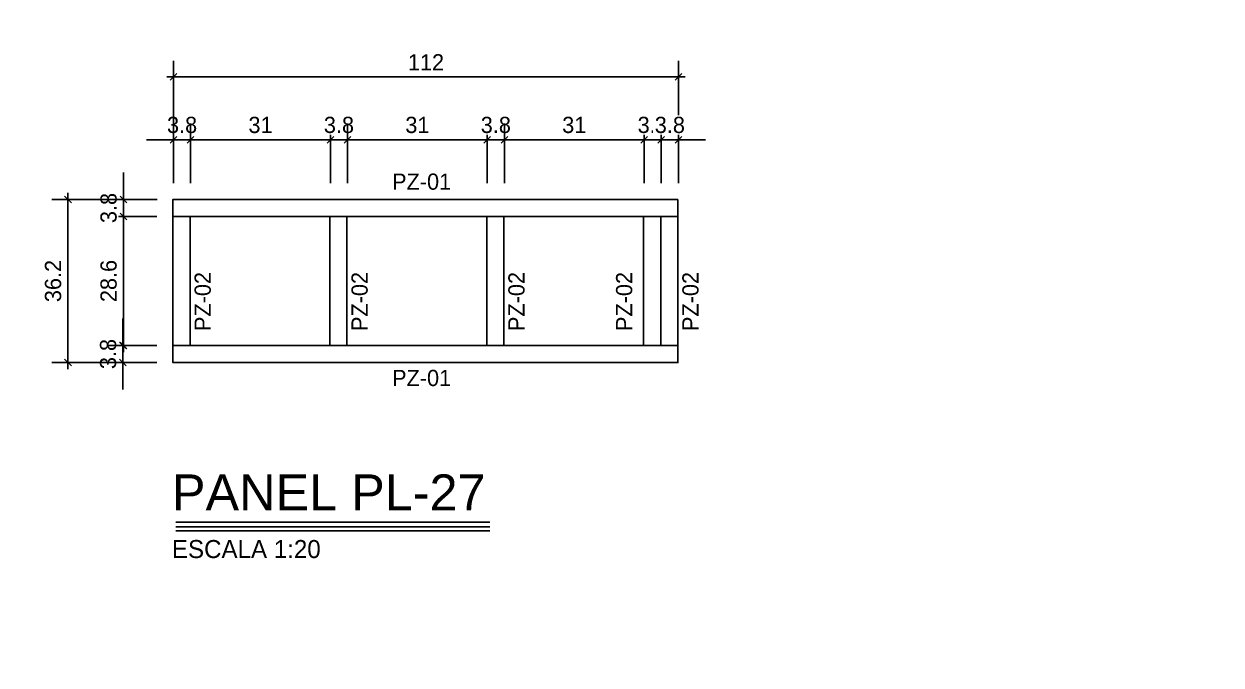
# Model space of a CAD drawing. Header units: millimetres. Extents: x 19458 to 19711, y 4351 to 4752.
# Drawn here: x 19503.885 to 19506.54, y 4520.102 to 4521.525 of the extents above; entities that cross this region are included whole.
import ezdxf
from ezdxf.enums import TextEntityAlignment as Align

# ---------------------------------------------------------------- set-up
doc = ezdxf.new("R2010")
doc.units = ezdxf.units.MM
for name, color, linetype in [('0 @ 0.2', 7, 'Continuous'), ('cotas', 1, 'Continuous'), ('cotas @ 400', 1, 'Continuous'), ('cotas @ 500', 1, 'Continuous'), ('PANELES PARED', 2, 'Continuous'), ('TEXTO @ 0.2', 2, 'Continuous'), ('TEXTOS TITULOS @ 0.2', 3, 'Continuous')]:
    doc.layers.add(name, color=color, linetype=linetype)
doc.styles.add('century gothic', font='GOTHIC.TTF')
doc.styles.add('COTAS SMC', font='GOTHIC.TTF')
doc.styles.add('NOTAS', font='GOTHIC.TTF')
doc.styles.add('SMCtitulos', font='sanss___.ttf')
doc.dimstyles.new('ANOTATIVE 100 SMCONSTRUCCIONES', dxfattribs={"dimscale": 0, "dimtxt": 0.18, "dimasz": 0.15, "dimexe": 0.18, "dimexo": 0.09, "dimgap": 0.1, "dimtad": 1, "dimzin": 0, "dimdsep": 46, "dimtxsty": 'century gothic', "dimblk1": 'FLECHA1', "dimblk2": 'FLECHA1', "dimsah": 1, "dimcen": 0.18, "dimdle": 0.075, "dimclrd": 1, "dimclre": 1, "dimclrt": 2, "dimaunit": 1, "dimadec": 0, "dimazin": 0, "dimtfac": 0.75, "dimtix": 1, "dimtmove": 2, "dimatfit": 3, "dimfxl": 0.09, "dimtvp": 1.5, "dimtfill": 1, "dimtolj": 1, "dimtzin": 0, "dimarcsym": 0})
doc.dimstyles.new('ANOTATIVE CM SMCONSTRUCCIONES', dxfattribs={"dimscale": 0, "dimtxt": 0.18, "dimasz": 0.15, "dimexe": 0.18, "dimexo": 0.18, "dimgap": 0.07, "dimtad": 1, "dimdec": 1, "dimlfac": 100, "dimdsep": 46, "dimtxsty": 'century gothic', "dimblk1": 'FLECHA1', "dimblk2": 'FLECHA1', "dimsah": 1, "dimcen": 0.18, "dimdle": 0.075, "dimclrd": 1, "dimclre": 1, "dimclrt": 2, "dimaunit": 1, "dimadec": 0, "dimazin": 2, "dimtfac": 0.75, "dimtdec": 1, "dimtix": 1, "dimtmove": 2, "dimatfit": 3, "dimfxl": 0.09, "dimtvp": 1.5, "dimtfill": 1, "dimtolj": 1, "dimtzin": 0, "dimarcsym": 0})
doc.dimstyles.new('PIES SMCONSTRUCCIONES', dxfattribs={"dimscale": 0, "dimtxt": 0.18, "dimasz": 0.2, "dimexe": 0.18, "dimexo": 0, "dimgap": 0.1, "dimtad": 1, "dimdec": 0, "dimlfac": 39.370079, "dimzin": 0, "dimdsep": 46, "dimlunit": 4, "dimtxsty": 'COTAS SMC', "dimblk1": 'FLECHA1', "dimblk2": 'FLECHA1', "dimsah": 1, "dimcen": 0.2, "dimdle": 0.075, "dimclrd": 1, "dimclre": 1, "dimclrt": 2, "dimaunit": 1, "dimadec": 0, "dimazin": 0, "dimtfac": 0.75, "dimtdec": 0, "dimtix": 1, "dimtmove": 2, "dimatfit": 3, "dimfxl": 0.09, "dimtvp": 1.5, "dimtfill": 1, "dimtolj": 1, "dimtzin": 0, "dimarcsym": 0})

# ---------------------------------------------------------------- blocks, each defined once
blk = doc.blocks.new('FLECHA1')
at = {"color": 4}
blk.add_line((-0.246176, -0.248081), (0.248081, 0.25), dxfattribs=at)
at = {"color": 1}
blk.add_line((-1, 0), (0.496162, 0), dxfattribs=at)
blk = doc.blocks.new('*D574')
at = {"layer": 'cotas', "color": 1, "lineweight": -2, "transparency": 16777216}
for p, q in [((19614.326, 4625.8448), (19614.326, 4700.8448)), ((19570.9836, 4550.8448), (19524.326, 4550.8448)), ((19614.326, 4548.4298), (19614.326, 4550.8448)), ((19570.5339, 4548.4298), (19524.326, 4548.4298)), ((19614.326, 4473.4298), (19614.326, 4398.4298))]:
    blk.add_line(p, q, dxfattribs=at)
at = {"layer": 'Defpoints', "color": 0, "transparency": 16777216}
for p in [(19614.326, 4550.8448), (19615.9836, 4550.8448), (19615.5339, 4548.4298)]:
    blk.add_point(p, dxfattribs=at)
at = {"layer": 'cotas', "color": 1, "lineweight": -2, "transparency": 16777216, "xscale": 75, "yscale": 75, "zscale": 75}
for p, rotation in [((19614.326, 4550.8448), 270), ((19614.326, 4548.4298), 90)]:
    blk.add_blockref('FLECHA1', p, dxfattribs=dict(at, rotation=rotation))
at = {"layer": 'cotas', "color": 2, "transparency": 16777216, "insert": (19517.3376, 4549.6373), "char_height": 90, "attachment_point": 5, "rotation": 90, "style": 'century gothic', "bg_fill": 3, "box_fill_scale": 1.1, "bg_fill_color": 256, "bg_fill_true_color": 13158600, "bg_fill_transparency": 0}
blk.add_mtext('\\A1;2.42', dxfattribs=at)
blk = doc.blocks.new('*D626')
at = {"layer": 'cotas', "color": 1, "lineweight": -2, "transparency": 16777216}
for p, q in [((19614.326, 4610.8448), (19614.326, 4670.8448)), ((19579.9836, 4550.8448), (19542.326, 4550.8448)), ((19614.326, 4548.4298), (19614.326, 4550.8448)), ((19579.5339, 4548.4298), (19542.326, 4548.4298)), ((19614.326, 4488.4298), (19614.326, 4428.4298))]:
    blk.add_line(p, q, dxfattribs=at)
at = {"layer": 'Defpoints', "color": 0, "transparency": 16777216}
for p in [(19614.326, 4550.8448), (19615.9836, 4550.8448), (19615.5339, 4548.4298)]:
    blk.add_point(p, dxfattribs=at)
at = {"layer": 'cotas', "color": 1, "lineweight": -2, "transparency": 16777216, "xscale": 60, "yscale": 60, "zscale": 60}
for p, rotation in [((19614.326, 4550.8448), 270), ((19614.326, 4548.4298), 90)]:
    blk.add_blockref('FLECHA1', p, dxfattribs=dict(at, rotation=rotation))
at = {"layer": 'cotas', "color": 2, "transparency": 16777216, "insert": (19536.7353, 4549.6373), "char_height": 72, "attachment_point": 5, "rotation": 90, "style": 'century gothic', "bg_fill": 3, "box_fill_scale": 1.1, "bg_fill_color": 256, "bg_fill_true_color": 13158600, "bg_fill_transparency": 0}
blk.add_mtext('\\A1;2.42', dxfattribs=at)
blk = doc.blocks.new('*D629')
at = {"layer": 'cotas', "color": 1, "lineweight": -2, "transparency": 16777216}
for p, q in [((19620.0128, 4651.7533), (19620.0128, 4751.7533)), ((19620.4168, 4551.7533), (19530.0128, 4551.7533)), ((19620.0128, 4550.5333), (19620.0128, 4551.7533)), ((19620.4168, 4550.5333), (19530.0128, 4550.5333)), ((19620.0128, 4450.5333), (19620.0128, 4350.5333))]:
    blk.add_line(p, q, dxfattribs=at)
at = {"layer": 'Defpoints', "color": 0, "transparency": 16777216}
for p in [(19620.0128, 4551.7533), (19620.4168, 4551.7533), (19620.4168, 4550.5333)]:
    blk.add_point(p, dxfattribs=at)
at = {"layer": 'cotas', "color": 1, "lineweight": -2, "transparency": 16777216, "xscale": 100, "yscale": 100, "zscale": 100}
for p, rotation in [((19620.0128, 4551.7533), 270), ((19620.0128, 4550.5333), 90)]:
    blk.add_blockref('FLECHA1', p, dxfattribs=dict(at, rotation=rotation))
at = {"layer": 'cotas', "color": 2, "transparency": 16777216, "insert": (19523.8809, 4551.1433), "char_height": 90, "attachment_point": 5, "rotation": 90, "style": 'COTAS SMC', "bg_fill": 3, "box_fill_scale": 1.1, "bg_fill_color": 256, "bg_fill_true_color": 13158600, "bg_fill_transparency": 0}
blk.add_mtext("\\A1;4'", dxfattribs=at)
blk = doc.blocks.new('*D679')
at = {"layer": 'cotas', "color": 1, "lineweight": -2, "transparency": 16777216}
for p, q in [((19620.0128, 4631.7533), (19620.0128, 4711.7533)), ((19620.4168, 4551.7533), (19548.0128, 4551.7533)), ((19620.0128, 4550.5333), (19620.0128, 4551.7533)), ((19620.4168, 4550.5333), (19548.0128, 4550.5333)), ((19620.0128, 4470.5333), (19620.0128, 4390.5333))]:
    blk.add_line(p, q, dxfattribs=at)
at = {"layer": 'Defpoints', "color": 0, "transparency": 16777216}
for p in [(19620.0128, 4551.7533), (19620.4168, 4551.7533), (19620.4168, 4550.5333)]:
    blk.add_point(p, dxfattribs=at)
at = {"layer": 'cotas', "color": 1, "lineweight": -2, "transparency": 16777216, "xscale": 80, "yscale": 80, "zscale": 80}
for p, rotation in [((19620.0128, 4551.7533), 270), ((19620.0128, 4550.5333), 90)]:
    blk.add_blockref('FLECHA1', p, dxfattribs=dict(at, rotation=rotation))
at = {"layer": 'cotas', "color": 2, "transparency": 16777216, "insert": (19543.1073, 4551.1433), "char_height": 72, "attachment_point": 5, "rotation": 90, "style": 'COTAS SMC', "bg_fill": 3, "box_fill_scale": 1.1, "bg_fill_color": 256, "bg_fill_true_color": 13158600, "bg_fill_transparency": 0}
blk.add_mtext("\\A1;4'", dxfattribs=at)
blk = doc.blocks.new('PL03')
at = {"layer": 'PANELES PARED'}
for points in [[(19465.1694, 4500.8295), (19465.1694, 4500.7915), (19464.0494, 4500.7915), (19464.0494, 4500.8295)], [(19464.0494, 4500.7915), (19464.0874, 4500.7915), (19464.0874, 4500.5055), (19464.0494, 4500.5055)], [(19464.3974, 4500.7915), (19464.4354, 4500.7915), (19464.4354, 4500.5055), (19464.3974, 4500.5055)], [(19464.7454, 4500.7915), (19464.7834, 4500.7915), (19464.7834, 4500.5055), (19464.7454, 4500.5055)], [(19465.0934, 4500.7915), (19465.1314, 4500.7915), (19465.1314, 4500.5055), (19465.0934, 4500.5055)], [(19465.1314, 4500.7915), (19465.1694, 4500.7915), (19465.1694, 4500.5055), (19465.1314, 4500.5055)], [(19465.1694, 4500.5055), (19465.1694, 4500.4675), (19464.0494, 4500.4675), (19464.0494, 4500.5055)]]:
    blk.add_lwpolyline(points, close=True, dxfattribs=at)
blk = doc.blocks.new('*U234')
at = {"color": 2}
blk.add_line((0, 0.052), (3.483, 0.052), dxfattribs=at)
at = {"color": 250}
blk.add_line((0, 0), (3.483, 0), dxfattribs=at)
at = {"color": 7}
blk.add_line((0, -0.047), (3.483, -0.047), dxfattribs=at)
at = {"color": 0, "linetype": 'ByBlock', "lineweight": -2, "style": 'NOTAS'}
for tag, p in [('1TITLE', (0.027, 1.014)), ('2TITLE', (-0.043, 0.181))]:
    blk.add_attdef(tag, p, '', height=0.3, dxfattribs=at)
blk.add_attdef('SCALE', text='', height=0.18, dxfattribs=at).set_placement((-0.043, -0.148), align=Align.TOP_LEFT)
blk = doc.blocks.new('*D346')
at = {"color": 1, "lineweight": -2, "transparency": 16777216}
for p, q in [((19504.1042, 4520.841), (19504.1042, 4520.871)), ((19504.1792, 4520.811), (19504.0682, 4520.811)), ((19504.1042, 4520.773), (19504.1042, 4520.811)), ((19504.1792, 4520.773), (19504.0682, 4520.773)), ((19504.1042, 4520.743), (19504.1042, 4520.713))]:
    blk.add_line(p, q, dxfattribs=at)
at = {"layer": 'Defpoints', "color": 0, "transparency": 16777216}
for p in [(19504.2152, 4520.811), (19504.2152, 4520.773)]:
    blk.add_point(p, dxfattribs=at)
at = {"color": 1, "lineweight": -2, "transparency": 16777216, "xscale": 0.03, "yscale": 0.03, "zscale": 0.03}
for p, rotation in [((19504.1042, 4520.811), 270), ((19504.1042, 4520.773), 90)]:
    blk.add_blockref('FLECHA1', p, dxfattribs=dict(at, rotation=rotation))
at = {"color": 2, "transparency": 16777216, "insert": (19504.0713, 4520.792), "char_height": 0.036, "attachment_point": 5, "rotation": 90, "style": 'century gothic', "bg_fill": 3, "box_fill_scale": 1.1, "bg_fill_color": 256, "bg_fill_true_color": 13158600, "bg_fill_transparency": 0}
blk.add_mtext('\\A1;3.8', dxfattribs=at)
at = {"layer": 'Defpoints', "color": 0, "transparency": 16777216}
blk.add_point((19504.1042, 4520.811), dxfattribs=at)
blk = doc.blocks.new('*D347')
at = {"color": 1, "lineweight": -2, "transparency": 16777216}
for p, q in [((19504.1792, 4521.097), (19504.0693, 4521.097)), ((19504.1053, 4520.841), (19504.1053, 4521.067)), ((19504.1792, 4520.811), (19504.0693, 4520.811))]:
    blk.add_line(p, q, dxfattribs=at)
at = {"layer": 'Defpoints', "color": 0, "transparency": 16777216}
for p in [(19504.1053, 4521.097), (19504.2152, 4521.097), (19504.2152, 4520.811)]:
    blk.add_point(p, dxfattribs=at)
at = {"color": 1, "lineweight": -2, "transparency": 16777216, "xscale": 0.03, "yscale": 0.03, "zscale": 0.03}
for p, rotation in [((19504.1053, 4521.097), 90), ((19504.1053, 4520.811), 270)]:
    blk.add_blockref('FLECHA1', p, dxfattribs=dict(at, rotation=rotation))
at = {"color": 2, "transparency": 16777216, "insert": (19504.0724, 4520.954), "char_height": 0.036, "attachment_point": 5, "rotation": 90, "style": 'century gothic', "bg_fill": 3, "box_fill_scale": 1.1, "bg_fill_color": 256, "bg_fill_true_color": 13158600, "bg_fill_transparency": 0}
blk.add_mtext('\\A1;28.6', dxfattribs=at)
blk = doc.blocks.new('*D348')
at = {"color": 1, "lineweight": -2, "transparency": 16777216}
for p, q in [((19504.1053, 4521.1651), (19504.1053, 4521.1951)), ((19504.1803, 4521.1351), (19504.0693, 4521.1351)), ((19504.1053, 4521.097), (19504.1053, 4521.1351)), ((19504.1792, 4521.097), (19504.0693, 4521.097)), ((19504.1053, 4521.067), (19504.1053, 4521.037))]:
    blk.add_line(p, q, dxfattribs=at)
at = {"layer": 'Defpoints', "color": 0, "transparency": 16777216}
for p in [(19504.2163, 4521.1351), (19504.2152, 4521.097)]:
    blk.add_point(p, dxfattribs=at)
at = {"color": 1, "lineweight": -2, "transparency": 16777216, "xscale": 0.03, "yscale": 0.03, "zscale": 0.03}
for p, rotation in [((19504.1053, 4521.1351), 270), ((19504.1053, 4521.097), 90)]:
    blk.add_blockref('FLECHA1', p, dxfattribs=dict(at, rotation=rotation))
at = {"color": 2, "transparency": 16777216, "insert": (19504.0724, 4521.116), "char_height": 0.036, "attachment_point": 5, "rotation": 90, "style": 'century gothic', "bg_fill": 3, "box_fill_scale": 1.1, "bg_fill_color": 256, "bg_fill_true_color": 13158600, "bg_fill_transparency": 0}
blk.add_mtext('\\A1;3.8', dxfattribs=at)
at = {"layer": 'Defpoints', "color": 0, "transparency": 16777216}
blk.add_point((19504.1053, 4521.1351), dxfattribs=at)
blk = doc.blocks.new('*D349')
at = {"color": 1, "lineweight": -2, "transparency": 16777216}
for p, q in [((19504.1803, 4521.1351), (19503.9462, 4521.1351)), ((19503.9822, 4520.803), (19503.9822, 4521.1051)), ((19504.1792, 4520.773), (19503.9462, 4520.773))]:
    blk.add_line(p, q, dxfattribs=at)
at = {"layer": 'Defpoints', "color": 0, "transparency": 16777216}
for p in [(19503.9822, 4521.1351), (19504.2163, 4521.1351), (19504.2152, 4520.773)]:
    blk.add_point(p, dxfattribs=at)
at = {"color": 1, "lineweight": -2, "transparency": 16777216, "xscale": 0.03, "yscale": 0.03, "zscale": 0.03}
for p, rotation in [((19503.9822, 4521.1351), 90), ((19503.9822, 4520.773), 270)]:
    blk.add_blockref('FLECHA1', p, dxfattribs=dict(at, rotation=rotation))
at = {"color": 2, "transparency": 16777216, "insert": (19503.9493, 4520.954), "char_height": 0.036, "attachment_point": 5, "rotation": 90, "style": 'century gothic', "bg_fill": 3, "box_fill_scale": 1.1, "bg_fill_color": 256, "bg_fill_true_color": 13158600, "bg_fill_transparency": 0}
blk.add_mtext('\\A1;36.2', dxfattribs=at)
blk = doc.blocks.new('*D352')
at = {"color": 1, "lineweight": -2, "transparency": 16777216}
for p, q in [((19504.2163, 4521.1711), (19504.2163, 4521.3033)), ((19504.2543, 4521.1711), (19504.2543, 4521.3033)), ((19504.1863, 4521.2673), (19504.1563, 4521.2673)), ((19504.2163, 4521.2673), (19504.2543, 4521.2673)), ((19504.2843, 4521.2673), (19504.3143, 4521.2673))]:
    blk.add_line(p, q, dxfattribs=at)
at = {"layer": 'Defpoints', "color": 0, "transparency": 16777216}
for p in [(19504.2163, 4521.1351), (19504.2543, 4521.1351)]:
    blk.add_point(p, dxfattribs=at)
at = {"color": 1, "lineweight": -2, "transparency": 16777216, "xscale": 0.03, "yscale": 0.03, "zscale": 0.03}
blk.add_blockref('FLECHA1', (19504.2163, 4521.2673), dxfattribs=at)
at = {"color": 1, "lineweight": -2, "transparency": 16777216, "xscale": 0.03, "yscale": 0.03, "zscale": 0.03, "rotation": 180}
blk.add_blockref('FLECHA1', (19504.2543, 4521.2673), dxfattribs=at)
at = {"color": 2, "transparency": 16777216, "insert": (19504.2353, 4521.3002), "char_height": 0.036, "attachment_point": 5, "style": 'century gothic', "bg_fill": 3, "box_fill_scale": 1.1, "bg_fill_color": 256, "bg_fill_true_color": 13158600, "bg_fill_transparency": 0}
blk.add_mtext('\\A1;3.8', dxfattribs=at)
at = {"layer": 'Defpoints', "color": 0, "transparency": 16777216}
blk.add_point((19504.2543, 4521.2673), dxfattribs=at)
blk = doc.blocks.new('*D353')
at = {"color": 1, "lineweight": -2, "transparency": 16777216}
for p, q in [((19504.2543, 4521.1711), (19504.2543, 4521.3033)), ((19504.5643, 4521.1711), (19504.5643, 4521.3033)), ((19504.2843, 4521.2673), (19504.5343, 4521.2673))]:
    blk.add_line(p, q, dxfattribs=at)
at = {"layer": 'Defpoints', "color": 0, "transparency": 16777216}
for p in [(19504.5643, 4521.2673), (19504.2543, 4521.1351), (19504.5643, 4521.1351)]:
    blk.add_point(p, dxfattribs=at)
at = {"color": 1, "lineweight": -2, "transparency": 16777216, "xscale": 0.03, "yscale": 0.03, "zscale": 0.03, "rotation": 180}
blk.add_blockref('FLECHA1', (19504.2543, 4521.2673), dxfattribs=at)
at = {"color": 1, "lineweight": -2, "transparency": 16777216, "xscale": 0.03, "yscale": 0.03, "zscale": 0.03}
blk.add_blockref('FLECHA1', (19504.5643, 4521.2673), dxfattribs=at)
at = {"color": 2, "transparency": 16777216, "insert": (19504.4093, 4521.3002), "char_height": 0.036, "attachment_point": 5, "style": 'century gothic', "bg_fill": 3, "box_fill_scale": 1.1, "bg_fill_color": 256, "bg_fill_true_color": 13158600, "bg_fill_transparency": 0}
blk.add_mtext('\\A1;31', dxfattribs=at)
blk = doc.blocks.new('*D354')
at = {"color": 1, "lineweight": -2, "transparency": 16777216}
for p, q in [((19504.5643, 4521.1711), (19504.5643, 4521.3033)), ((19504.6023, 4521.1711), (19504.6023, 4521.3033)), ((19504.5343, 4521.2673), (19504.5043, 4521.2673)), ((19504.5643, 4521.2673), (19504.6023, 4521.2673)), ((19504.6323, 4521.2673), (19504.6623, 4521.2673))]:
    blk.add_line(p, q, dxfattribs=at)
at = {"layer": 'Defpoints', "color": 0, "transparency": 16777216}
for p in [(19504.5643, 4521.1351), (19504.6023, 4521.1351)]:
    blk.add_point(p, dxfattribs=at)
at = {"color": 1, "lineweight": -2, "transparency": 16777216, "xscale": 0.03, "yscale": 0.03, "zscale": 0.03}
blk.add_blockref('FLECHA1', (19504.5643, 4521.2673), dxfattribs=at)
at = {"color": 1, "lineweight": -2, "transparency": 16777216, "xscale": 0.03, "yscale": 0.03, "zscale": 0.03, "rotation": 180}
blk.add_blockref('FLECHA1', (19504.6023, 4521.2673), dxfattribs=at)
at = {"color": 2, "transparency": 16777216, "insert": (19504.5833, 4521.3002), "char_height": 0.036, "attachment_point": 5, "style": 'century gothic', "bg_fill": 3, "box_fill_scale": 1.1, "bg_fill_color": 256, "bg_fill_true_color": 13158600, "bg_fill_transparency": 0}
blk.add_mtext('\\A1;3.8', dxfattribs=at)
at = {"layer": 'Defpoints', "color": 0, "transparency": 16777216}
blk.add_point((19504.6023, 4521.2673), dxfattribs=at)
blk = doc.blocks.new('*D355')
at = {"color": 1, "lineweight": -2, "transparency": 16777216}
for p, q in [((19504.6023, 4521.1711), (19504.6023, 4521.3033)), ((19504.9123, 4521.1711), (19504.9123, 4521.3033)), ((19504.6323, 4521.2673), (19504.8823, 4521.2673))]:
    blk.add_line(p, q, dxfattribs=at)
at = {"layer": 'Defpoints', "color": 0, "transparency": 16777216}
for p in [(19504.9123, 4521.2673), (19504.6023, 4521.1351), (19504.9123, 4521.1351)]:
    blk.add_point(p, dxfattribs=at)
at = {"color": 1, "lineweight": -2, "transparency": 16777216, "xscale": 0.03, "yscale": 0.03, "zscale": 0.03, "rotation": 180}
blk.add_blockref('FLECHA1', (19504.6023, 4521.2673), dxfattribs=at)
at = {"color": 1, "lineweight": -2, "transparency": 16777216, "xscale": 0.03, "yscale": 0.03, "zscale": 0.03}
blk.add_blockref('FLECHA1', (19504.9123, 4521.2673), dxfattribs=at)
at = {"color": 2, "transparency": 16777216, "insert": (19504.7573, 4521.3002), "char_height": 0.036, "attachment_point": 5, "style": 'century gothic', "bg_fill": 3, "box_fill_scale": 1.1, "bg_fill_color": 256, "bg_fill_true_color": 13158600, "bg_fill_transparency": 0}
blk.add_mtext('\\A1;31', dxfattribs=at)
blk = doc.blocks.new('*D356')
at = {"color": 1, "lineweight": -2, "transparency": 16777216}
for p, q in [((19504.9123, 4521.1711), (19504.9123, 4521.3033)), ((19504.9503, 4521.1711), (19504.9503, 4521.3033)), ((19504.8823, 4521.2673), (19504.8523, 4521.2673)), ((19504.9123, 4521.2673), (19504.9503, 4521.2673)), ((19504.9803, 4521.2673), (19505.0103, 4521.2673))]:
    blk.add_line(p, q, dxfattribs=at)
at = {"layer": 'Defpoints', "color": 0, "transparency": 16777216}
for p in [(19504.9123, 4521.1351), (19504.9503, 4521.1351)]:
    blk.add_point(p, dxfattribs=at)
at = {"color": 1, "lineweight": -2, "transparency": 16777216, "xscale": 0.03, "yscale": 0.03, "zscale": 0.03}
blk.add_blockref('FLECHA1', (19504.9123, 4521.2673), dxfattribs=at)
at = {"color": 1, "lineweight": -2, "transparency": 16777216, "xscale": 0.03, "yscale": 0.03, "zscale": 0.03, "rotation": 180}
blk.add_blockref('FLECHA1', (19504.9503, 4521.2673), dxfattribs=at)
at = {"color": 2, "transparency": 16777216, "insert": (19504.9313, 4521.3002), "char_height": 0.036, "attachment_point": 5, "style": 'century gothic', "bg_fill": 3, "box_fill_scale": 1.1, "bg_fill_color": 256, "bg_fill_true_color": 13158600, "bg_fill_transparency": 0}
blk.add_mtext('\\A1;3.8', dxfattribs=at)
at = {"layer": 'Defpoints', "color": 0, "transparency": 16777216}
blk.add_point((19504.9503, 4521.2673), dxfattribs=at)
blk = doc.blocks.new('*D357')
at = {"color": 1, "lineweight": -2, "transparency": 16777216}
for p, q in [((19504.9503, 4521.1711), (19504.9503, 4521.3033)), ((19505.2603, 4521.1711), (19505.2603, 4521.3033)), ((19504.9803, 4521.2673), (19505.2303, 4521.2673))]:
    blk.add_line(p, q, dxfattribs=at)
at = {"layer": 'Defpoints', "color": 0, "transparency": 16777216}
for p in [(19505.2603, 4521.2673), (19504.9503, 4521.1351), (19505.2603, 4521.1351)]:
    blk.add_point(p, dxfattribs=at)
at = {"color": 1, "lineweight": -2, "transparency": 16777216, "xscale": 0.03, "yscale": 0.03, "zscale": 0.03, "rotation": 180}
blk.add_blockref('FLECHA1', (19504.9503, 4521.2673), dxfattribs=at)
at = {"color": 1, "lineweight": -2, "transparency": 16777216, "xscale": 0.03, "yscale": 0.03, "zscale": 0.03}
blk.add_blockref('FLECHA1', (19505.2603, 4521.2673), dxfattribs=at)
at = {"color": 2, "transparency": 16777216, "insert": (19505.1053, 4521.3002), "char_height": 0.036, "attachment_point": 5, "style": 'century gothic', "bg_fill": 3, "box_fill_scale": 1.1, "bg_fill_color": 256, "bg_fill_true_color": 13158600, "bg_fill_transparency": 0}
blk.add_mtext('\\A1;31', dxfattribs=at)
blk = doc.blocks.new('*D358')
at = {"color": 1, "lineweight": -2, "transparency": 16777216}
for p, q in [((19504.2163, 4521.1711), (19504.2163, 4521.4429)), ((19505.3363, 4521.1711), (19505.3363, 4521.4429)), ((19504.2463, 4521.4069), (19505.3063, 4521.4069))]:
    blk.add_line(p, q, dxfattribs=at)
at = {"layer": 'Defpoints', "color": 0, "transparency": 16777216}
for p in [(19505.3363, 4521.4069), (19504.2163, 4521.1351), (19505.3363, 4521.1351)]:
    blk.add_point(p, dxfattribs=at)
at = {"color": 1, "lineweight": -2, "transparency": 16777216, "xscale": 0.03, "yscale": 0.03, "zscale": 0.03, "rotation": 180}
blk.add_blockref('FLECHA1', (19504.2163, 4521.4069), dxfattribs=at)
at = {"color": 1, "lineweight": -2, "transparency": 16777216, "xscale": 0.03, "yscale": 0.03, "zscale": 0.03}
blk.add_blockref('FLECHA1', (19505.3363, 4521.4069), dxfattribs=at)
at = {"color": 2, "transparency": 16777216, "insert": (19504.7763, 4521.4394), "char_height": 0.036, "attachment_point": 5, "style": 'century gothic', "bg_fill": 3, "box_fill_scale": 1.1, "bg_fill_color": 256, "bg_fill_true_color": 13158600, "bg_fill_transparency": 0}
blk.add_mtext('\\A1;112', dxfattribs=at)
blk = doc.blocks.new('*D350')
at = {"color": 1, "lineweight": -2, "transparency": 16777216}
for p, q in [((19505.2603, 4521.1711), (19505.2603, 4521.3033)), ((19505.2983, 4521.1711), (19505.2983, 4521.3033)), ((19505.2303, 4521.2673), (19505.2003, 4521.2673)), ((19505.2603, 4521.2673), (19505.2983, 4521.2673)), ((19505.3283, 4521.2673), (19505.3583, 4521.2673))]:
    blk.add_line(p, q, dxfattribs=at)
at = {"layer": 'Defpoints', "color": 0, "transparency": 16777216}
for p in [(19505.2603, 4521.1351), (19505.2983, 4521.1351)]:
    blk.add_point(p, dxfattribs=at)
at = {"color": 1, "lineweight": -2, "transparency": 16777216, "xscale": 0.03, "yscale": 0.03, "zscale": 0.03}
blk.add_blockref('FLECHA1', (19505.2603, 4521.2673), dxfattribs=at)
at = {"color": 1, "lineweight": -2, "transparency": 16777216, "xscale": 0.03, "yscale": 0.03, "zscale": 0.03, "rotation": 180}
blk.add_blockref('FLECHA1', (19505.2983, 4521.2673), dxfattribs=at)
at = {"color": 2, "transparency": 16777216, "insert": (19505.2793, 4521.3002), "char_height": 0.036, "attachment_point": 5, "style": 'century gothic', "bg_fill": 3, "box_fill_scale": 1.1, "bg_fill_color": 256, "bg_fill_true_color": 13158600, "bg_fill_transparency": 0}
blk.add_mtext('\\A1;3.8', dxfattribs=at)
at = {"layer": 'Defpoints', "color": 0, "transparency": 16777216}
blk.add_point((19505.2983, 4521.2673), dxfattribs=at)
blk = doc.blocks.new('*D351')
at = {"color": 1, "lineweight": -2, "transparency": 16777216}
for p, q in [((19505.2983, 4521.1711), (19505.2983, 4521.3033)), ((19505.3363, 4521.1711), (19505.3363, 4521.3033)), ((19505.2683, 4521.2673), (19505.2383, 4521.2673)), ((19505.2983, 4521.2673), (19505.3363, 4521.2673)), ((19505.3663, 4521.2673), (19505.3963, 4521.2673))]:
    blk.add_line(p, q, dxfattribs=at)
at = {"layer": 'Defpoints', "color": 0, "transparency": 16777216}
for p in [(19505.2983, 4521.1351), (19505.3363, 4521.1351)]:
    blk.add_point(p, dxfattribs=at)
at = {"color": 1, "lineweight": -2, "transparency": 16777216, "xscale": 0.03, "yscale": 0.03, "zscale": 0.03}
blk.add_blockref('FLECHA1', (19505.2983, 4521.2673), dxfattribs=at)
at = {"color": 1, "lineweight": -2, "transparency": 16777216, "xscale": 0.03, "yscale": 0.03, "zscale": 0.03, "rotation": 180}
blk.add_blockref('FLECHA1', (19505.3363, 4521.2673), dxfattribs=at)
at = {"color": 2, "transparency": 16777216, "insert": (19505.3173, 4521.3002), "char_height": 0.036, "attachment_point": 5, "style": 'century gothic', "bg_fill": 3, "box_fill_scale": 1.1, "bg_fill_color": 256, "bg_fill_true_color": 13158600, "bg_fill_transparency": 0}
blk.add_mtext('\\A1;3.8', dxfattribs=at)
at = {"layer": 'Defpoints', "color": 0, "transparency": 16777216}
blk.add_point((19505.3363, 4521.2673), dxfattribs=at)
blk = doc.blocks.new('*U734')
at = {"layer": 'cotas @ 500'}
dim = blk.add_linear_dim(base=(19614.3260382735, 4550.8448237801), p1=(19615.5338597089, 4548.4298237801), p2=(19615.9836080801, 4550.8448237801), angle=90, dimstyle='ANOTATIVE 100 SMCONSTRUCCIONES', override={"dimscale": 500, "dimtix": 1, "dimtofl": 1, "dimtmove": 1, "dimatfit": 1}, dxfattribs=at)
dim.commit()
dim.dimension.update_dxf_attribs({"geometry": '*D574', "text_midpoint": (19517.3375950376, 4549.6373237801)})
at = {"layer": 'cotas @ 400'}
dim = blk.add_linear_dim(base=(19614.3260382735, 4550.8448237801), p1=(19615.5338597089, 4548.4298237801), p2=(19615.9836080801, 4550.8448237801), angle=90, dimstyle='ANOTATIVE 100 SMCONSTRUCCIONES', override={"dimscale": 400, "dimtix": 1, "dimtofl": 1, "dimtmove": 1, "dimatfit": 1}, dxfattribs=at)
dim.commit()
dim.dimension.update_dxf_attribs({"geometry": '*D626', "text_midpoint": (19536.7352836848, 4549.6373237801)})
blk = doc.blocks.new('*U736')
at = {"layer": 'cotas @ 500'}
dim = blk.add_linear_dim(base=(19620.0128, 4551.7533), p1=(19620.4168, 4550.5333), p2=(19620.4168, 4551.7533), angle=90, dimstyle='PIES SMCONSTRUCCIONES', override={"dimscale": 500, "dimtix": 1, "dimtofl": 1, "dimtmove": 2, "dimatfit": 3}, dxfattribs=at)
dim.commit()
dim.dimension.update_dxf_attribs({"geometry": '*D629', "text_midpoint": (19523.8809, 4551.1433)})
at = {"layer": 'cotas @ 400'}
dim = blk.add_linear_dim(base=(19620.0128, 4551.7533), p1=(19620.4168, 4550.5333), p2=(19620.4168, 4551.7533), angle=90, dimstyle='PIES SMCONSTRUCCIONES', override={"dimscale": 400, "dimtix": 1, "dimtofl": 1, "dimtmove": 2, "dimatfit": 3}, dxfattribs=at)
dim.commit()
dim.dimension.update_dxf_attribs({"geometry": '*D679', "text_midpoint": (19543.1073, 4551.1433)})

msp = doc.modelspace()

# ---------------------------------------------------------------- block references
at = {"layer": 'cotas'}
msp.add_blockref('*U734', (0, 0), dxfattribs=at)

# ---------------------------------------------------------------- next in the draw order: block references
msp.add_blockref('*U736', (0, 0), dxfattribs=at)

# ---------------------------------------------------------------- next in the draw order: block references
msp.add_blockref('PL03', (40.1657, 20.3055))
at = {"layer": 'TEXTOS TITULOS @ 0.2'}
ref = msp.add_blockref('*U234', (19504.2214, 4520.4087), dxfattribs=dict(at, xscale=0.2, yscale=0.2, zscale=0.2))
ref.add_attrib('2TITLE', 'PANEL PL-27', (19504.2128, 4520.4449), dxfattribs={"layer": '0', "color": 0, "linetype": 'ByBlock', "lineweight": -2, "height": 0.08, "style": 'SMCtitulos'})
ref.add_attrib('SCALE', 'ESCALA 1:20', dxfattribs={"layer": '0', "color": 0, "linetype": 'ByBlock', "lineweight": -2, "height": 0.04, "style": 'NOTAS'}).set_placement((19504.2128, 4520.3792), align=Align.TOP_LEFT)

# ---------------------------------------------------------------- next in the draw order: texts
at = {"layer": 'TEXTO @ 0.2', "color": 2, "char_height": 0.036, "width": 0.095414, "attachment_point": 1, "rotation": 90, "style": 'century gothic'}
for insert in [(19504.263, 4520.843), (19504.611, 4520.843), (19504.959, 4520.843), (19505.1979, 4520.843), (19505.345, 4520.843)]:
    msp.add_mtext('PZ-02 ', dxfattribs=dict(at, insert=insert))
at = {"layer": 'TEXTO @ 0.2', "color": 2, "insert": (19504.7011, 4520.7569), "char_height": 0.036, "width": 0.095414, "attachment_point": 1, "style": 'century gothic'}
msp.add_mtext('PZ-01 ', dxfattribs=at)

# ---------------------------------------------------------------- next in the draw order: dimensions: what is measured, and where the dimension line sits
at = {"layer": '0 @ 0.2'}
dim = msp.add_linear_dim(base=(19504.1042, 4520.811), p1=(19504.2152, 4520.773), p2=(19504.2152, 4520.811), angle=90, dimstyle='ANOTATIVE CM SMCONSTRUCCIONES', override={"dimscale": 0.2, "dimtix": 1, "dimtofl": 1, "dimtmove": 2, "dimatfit": 3}, dxfattribs=at)
dim.commit()
dim.dimension.update_dxf_attribs({"geometry": '*D346', "text_midpoint": (19504.0713, 4520.792)})

# ---------------------------------------------------------------- next in the draw order: dimensions: what is measured, and where the dimension line sits
dim = msp.add_linear_dim(base=(19504.1053, 4521.097), p1=(19504.2152, 4520.811), p2=(19504.2152, 4521.097), angle=90, dimstyle='ANOTATIVE CM SMCONSTRUCCIONES', override={"dimscale": 0.2, "dimtix": 1, "dimtofl": 1, "dimtmove": 2, "dimatfit": 3}, dxfattribs=at)
dim.commit()
dim.dimension.update_dxf_attribs({"geometry": '*D347', "text_midpoint": (19504.0724, 4520.954)})

# ---------------------------------------------------------------- next in the draw order: dimensions: what is measured, and where the dimension line sits
dim = msp.add_linear_dim(base=(19504.1053, 4521.1351), p1=(19504.2152, 4521.097), p2=(19504.2163, 4521.1351), angle=90, dimstyle='ANOTATIVE CM SMCONSTRUCCIONES', override={"dimscale": 0.2, "dimtix": 1, "dimtofl": 1, "dimtmove": 2, "dimatfit": 3}, dxfattribs=at)
dim.commit()
dim.dimension.update_dxf_attribs({"geometry": '*D348', "text_midpoint": (19504.0724, 4521.116)})

# ---------------------------------------------------------------- next in the draw order: dimensions: what is measured, and where the dimension line sits
dim = msp.add_linear_dim(base=(19503.9822, 4521.1351), p1=(19504.2152, 4520.773), p2=(19504.2163, 4521.1351), angle=90, dimstyle='ANOTATIVE CM SMCONSTRUCCIONES', override={"dimscale": 0.2, "dimtix": 1, "dimtofl": 1, "dimtmove": 2, "dimatfit": 3}, dxfattribs=at)
dim.commit()
dim.dimension.update_dxf_attribs({"geometry": '*D349', "text_midpoint": (19503.9493, 4520.954)})

# ---------------------------------------------------------------- next in the draw order: dimensions: what is measured, and where the dimension line sits
dim = msp.add_linear_dim(base=(19504.2543, 4521.2673), p1=(19504.2163, 4521.1351), p2=(19504.2543, 4521.1351), dimstyle='ANOTATIVE CM SMCONSTRUCCIONES', override={"dimscale": 0.2, "dimtix": 1, "dimtofl": 1, "dimtmove": 2, "dimatfit": 3}, dxfattribs=at)
dim.commit()
dim.dimension.update_dxf_attribs({"geometry": '*D352', "text_midpoint": (19504.2353, 4521.3002)})

# ---------------------------------------------------------------- next in the draw order: dimensions: what is measured, and where the dimension line sits
dim = msp.add_linear_dim(base=(19504.5643, 4521.2673), p1=(19504.2543, 4521.1351), p2=(19504.5643, 4521.1351), dimstyle='ANOTATIVE CM SMCONSTRUCCIONES', override={"dimscale": 0.2, "dimtix": 1, "dimtofl": 1, "dimtmove": 2, "dimatfit": 3}, dxfattribs=at)
dim.commit()
dim.dimension.update_dxf_attribs({"geometry": '*D353', "text_midpoint": (19504.4093, 4521.3002)})

# ---------------------------------------------------------------- next in the draw order: dimensions: what is measured, and where the dimension line sits
dim = msp.add_linear_dim(base=(19504.6023, 4521.2673), p1=(19504.5643, 4521.1351), p2=(19504.6023, 4521.1351), dimstyle='ANOTATIVE CM SMCONSTRUCCIONES', override={"dimscale": 0.2, "dimtix": 1, "dimtofl": 1, "dimtmove": 2, "dimatfit": 3}, dxfattribs=at)
dim.commit()
dim.dimension.update_dxf_attribs({"geometry": '*D354', "text_midpoint": (19504.5833, 4521.3002)})

# ---------------------------------------------------------------- next in the draw order: dimensions: what is measured, and where the dimension line sits
dim = msp.add_linear_dim(base=(19504.9123, 4521.2673), p1=(19504.6023, 4521.1351), p2=(19504.9123, 4521.1351), dimstyle='ANOTATIVE CM SMCONSTRUCCIONES', override={"dimscale": 0.2, "dimtix": 1, "dimtofl": 1, "dimtmove": 2, "dimatfit": 3}, dxfattribs=at)
dim.commit()
dim.dimension.update_dxf_attribs({"geometry": '*D355', "text_midpoint": (19504.7573, 4521.3002)})

# ---------------------------------------------------------------- next in the draw order: dimensions: what is measured, and where the dimension line sits
dim = msp.add_linear_dim(base=(19504.9503, 4521.2673), p1=(19504.9123, 4521.1351), p2=(19504.9503, 4521.1351), dimstyle='ANOTATIVE CM SMCONSTRUCCIONES', override={"dimscale": 0.2, "dimtix": 1, "dimtofl": 1, "dimtmove": 2, "dimatfit": 3}, dxfattribs=at)
dim.commit()
dim.dimension.update_dxf_attribs({"geometry": '*D356', "text_midpoint": (19504.9313, 4521.3002)})

# ---------------------------------------------------------------- next in the draw order: dimensions: what is measured, and where the dimension line sits
dim = msp.add_linear_dim(base=(19505.2603, 4521.2673), p1=(19504.9503, 4521.1351), p2=(19505.2603, 4521.1351), dimstyle='ANOTATIVE CM SMCONSTRUCCIONES', override={"dimscale": 0.2, "dimtix": 1, "dimtofl": 1, "dimtmove": 2, "dimatfit": 3}, dxfattribs=at)
dim.commit()
dim.dimension.update_dxf_attribs({"geometry": '*D357', "text_midpoint": (19505.1053, 4521.3002)})

# ---------------------------------------------------------------- next in the draw order: dimensions: what is measured, and where the dimension line sits
dim = msp.add_linear_dim(base=(19505.3363, 4521.4069), p1=(19504.2163, 4521.1351), p2=(19505.3363, 4521.1351), dimstyle='ANOTATIVE CM SMCONSTRUCCIONES', override={"dimscale": 0.2, "dimtix": 1, "dimtofl": 1, "dimtmove": 2, "dimatfit": 3}, dxfattribs=at)
dim.commit()
dim.dimension.update_dxf_attribs({"geometry": '*D358', "text_midpoint": (19504.7763, 4521.4394)})

# ---------------------------------------------------------------- next in the draw order: texts
at = {"layer": 'TEXTO @ 0.2', "color": 2, "insert": (19504.7011, 4521.1926), "char_height": 0.036, "width": 0.095414, "attachment_point": 1, "style": 'century gothic'}
msp.add_mtext('PZ-01 ', dxfattribs=at)

# ---------------------------------------------------------------- next in the draw order: dimensions: what is measured, and where the dimension line sits
at = {"layer": '0 @ 0.2'}
dim = msp.add_linear_dim(base=(19505.2983, 4521.2673), p1=(19505.2603, 4521.1351), p2=(19505.2983, 4521.1351), dimstyle='ANOTATIVE CM SMCONSTRUCCIONES', override={"dimscale": 0.2, "dimtix": 1, "dimtofl": 1, "dimtmove": 2, "dimatfit": 3}, dxfattribs=at)
dim.commit()
dim.dimension.update_dxf_attribs({"geometry": '*D350', "text_midpoint": (19505.2793, 4521.3002)})

# ---------------------------------------------------------------- next in the draw order: dimensions: what is measured, and where the dimension line sits
dim = msp.add_linear_dim(base=(19505.3363, 4521.2673), p1=(19505.2983, 4521.1351), p2=(19505.3363, 4521.1351), dimstyle='ANOTATIVE CM SMCONSTRUCCIONES', override={"dimscale": 0.2, "dimtix": 1, "dimtofl": 1, "dimtmove": 2, "dimatfit": 3}, dxfattribs=at)
dim.commit()
dim.dimension.update_dxf_attribs({"geometry": '*D351', "text_midpoint": (19505.3173, 4521.3002)})

doc.saveas('drawing.dxf')
